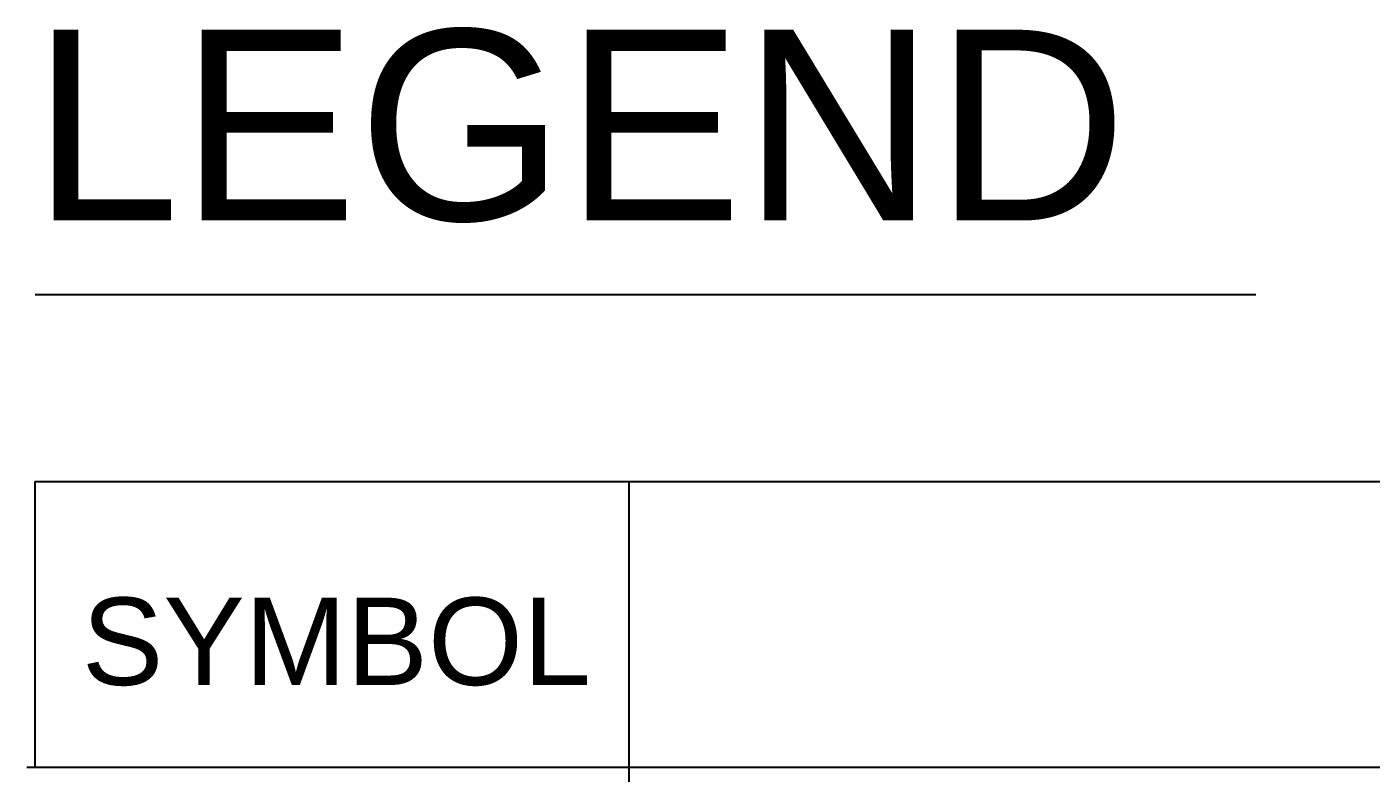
# Model space of a CAD drawing. Header units: inches. Extents: x 14 to 94880, y -4 to 65361.
# Drawn here: x 49451 to 52092, y 24783 to 26250 of the extents above; entities that cross this region are included whole.
import ezdxf

# ---------------------------------------------------------------- set-up
doc = ezdxf.new("R2010")
doc.units = ezdxf.units.IN
doc.header["$MEASUREMENT"] = 0
doc.layers.add('LAMPU', color=7, linetype='Continuous')
doc.styles.add('ARIAL2', font='arial.ttf', dxfattribs={"height": 200})

msp = doc.modelspace()

# ---------------------------------------------------------------- linework, layer by layer
at = {"layer": 'LAMPU', "color": 1, "linetype": 'Continuous'}
for p, q in [((49467.1, 25724.3), (51865.9, 25724.3)), ((49466.2, 25356.6), (59556.5, 25356.6)), ((49466.2, 25356.6), (49466.2, 24794.6)), ((50633.9, 25356.6), (50633.9, 23245.1)), ((49450.8, 24794.6), (59556.5, 24794.6))]:
    msp.add_line(p, q, dxfattribs=at)

# ---------------------------------------------------------------- texts
at = {"layer": 'LAMPU', "style": 'ARIAL2'}
for s, height, p in [('LEGEND', 374.77, (49460.4, 25869.9)), ('SYMBOL', 171.84, (49558.8, 24956.3))]:
    msp.add_text(s, height=height, dxfattribs=at).set_placement(p)

doc.saveas('drawing.dxf')
